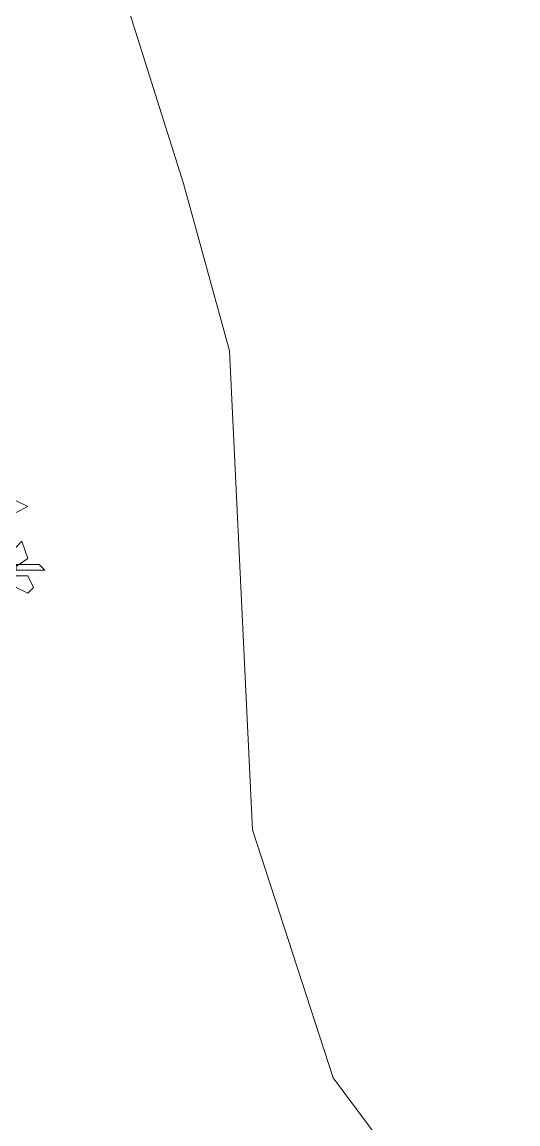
# Model space of a CAD drawing. Header units: millimetres. Extents: x 2529 to 2673, y 1639 to 1859.
# Drawn here: x 2564.83 to 2567.26, y 1725.14 to 1730.53 of the extents above; entities that cross this region are included whole.
import ezdxf

# ---------------------------------------------------------------- set-up
doc = ezdxf.new("R2010")
doc.units = ezdxf.units.MM
doc.layers.add('PDF_0', color=7, linetype='Continuous')
doc.layers.add('PDF_CVL_CUADCON_TIT', color=7, linetype='Continuous')

msp = doc.modelspace()

# ---------------------------------------------------------------- linework, layer by layer
at = {"layer": 'PDF_0', "lineweight": 9}
for points in [[(2564.7453, 1728.1895), (2564.7453, 1728.2177), (2564.8017, 1728.1895), (2564.8582, 1728.1613), (2564.8017, 1728.133), (2564.7453, 1728.1613)], [(2564.7453, 1727.9071), (2564.8017, 1727.9636), (2564.83, 1727.9918), (2564.8582, 1727.9071), (2564.7735, 1727.8506), (2564.7453, 1727.8506)], [(2564.8017, 1727.8789), (2564.8017, 1727.8506), (2564.8865, 1727.8506), (2564.9429, 1727.8506), (2564.9147, 1727.8789), (2564.8582, 1727.8789)], [(2564.7735, 1727.7941), (2564.8017, 1727.8224), (2564.8582, 1727.8224), (2564.8865, 1727.7659), (2564.8582, 1727.7377), (2564.8017, 1727.7659)]]:
    msp.add_lwpolyline(points, close=True, dxfattribs=at)
at = {"layer": 'PDF_CVL_CUADCON_TIT', "lineweight": 9}
msp.add_lwpolyline([(2567.5128, 1723.8124), (2566.3549, 1725.3655), (2565.9596, 1726.5798), (2565.8466, 1728.9237), (2565.6207, 1729.7427), (2565.3101, 1730.7311), (2565.3101, 1731.3523), (2565.3101, 1731.9736), (2565.5077, 1732.7926), (2565.6772, 1733.668), (2565.6772, 1734.2893), (2561.8931, 1733.781), (2562.1755, 1729.8839), (2561.9778, 1728.6978), (2561.6107, 1727.9636), (2561.4695, 1727.6812), (2561.1871, 1727.8506), (2560.82, 1731.6347), (2559.9728, 1735.3906), (2563.418, 1735.673), (2570.1955, 1735.9272)], dxfattribs=at)

doc.saveas('drawing.dxf')
